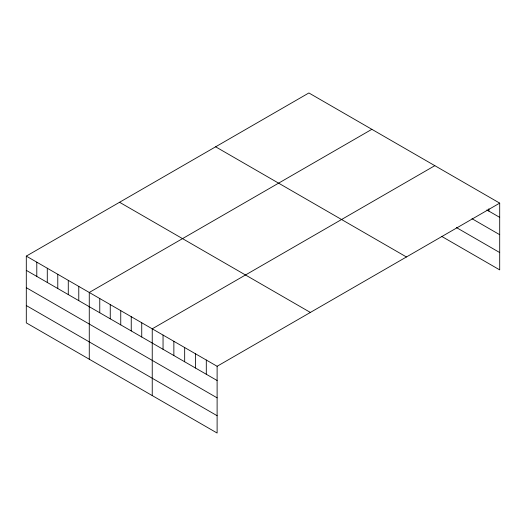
<?xml version="1.0" encoding="UTF-8"?>
<svg xmlns="http://www.w3.org/2000/svg" width="526" height="526" viewBox="0 0 526 526"><rect width="100%" height="100%" fill="white"/><g stroke="black" fill="none" stroke-linecap="round" stroke-linejoin="round"><path stroke-width="0.79" d="M26.3 256.116L217.113 366.28L217.113 433.036L26.3 322.872L26.3 256.116L308.887 92.964L499.7 203.128L499.7 269.884L441.584 236.332M371.856 129.317L89.269 292.469L89.269 359.225M434.824 165.67L152.238 328.822L152.238 395.578M217.113 366.28L499.7 203.128M486.859 209.946L499.7 217.363M471.993 218.698L499.7 234.695M456.45 227.58L499.7 252.552M215.634 146.807L406.447 256.971M119.553 202.273L310.366 312.437M26.3 270.351L217.113 380.508M26.3 287.683L217.113 397.847M26.3 305.54L217.113 415.704M488.884 208.743L488.884 211.117M206.297 360.04L206.297 374.269M195.488 353.794L195.488 368.029M184.672 347.555L184.672 361.783M173.863 341.308L173.863 355.543M163.047 335.069L163.047 349.297M141.737 322.767L141.737 336.995M131.244 316.705L131.244 330.939M120.75 310.649L120.75 324.877M110.256 304.587L110.256 318.822M99.762 298.531L99.762 312.76M78.775 286.414L78.775 300.642M68.281 280.351L68.281 294.586M57.781 274.296L57.781 288.524M47.287 268.234L47.287 282.469M36.794 262.178L36.794 276.406"/></g></svg>
